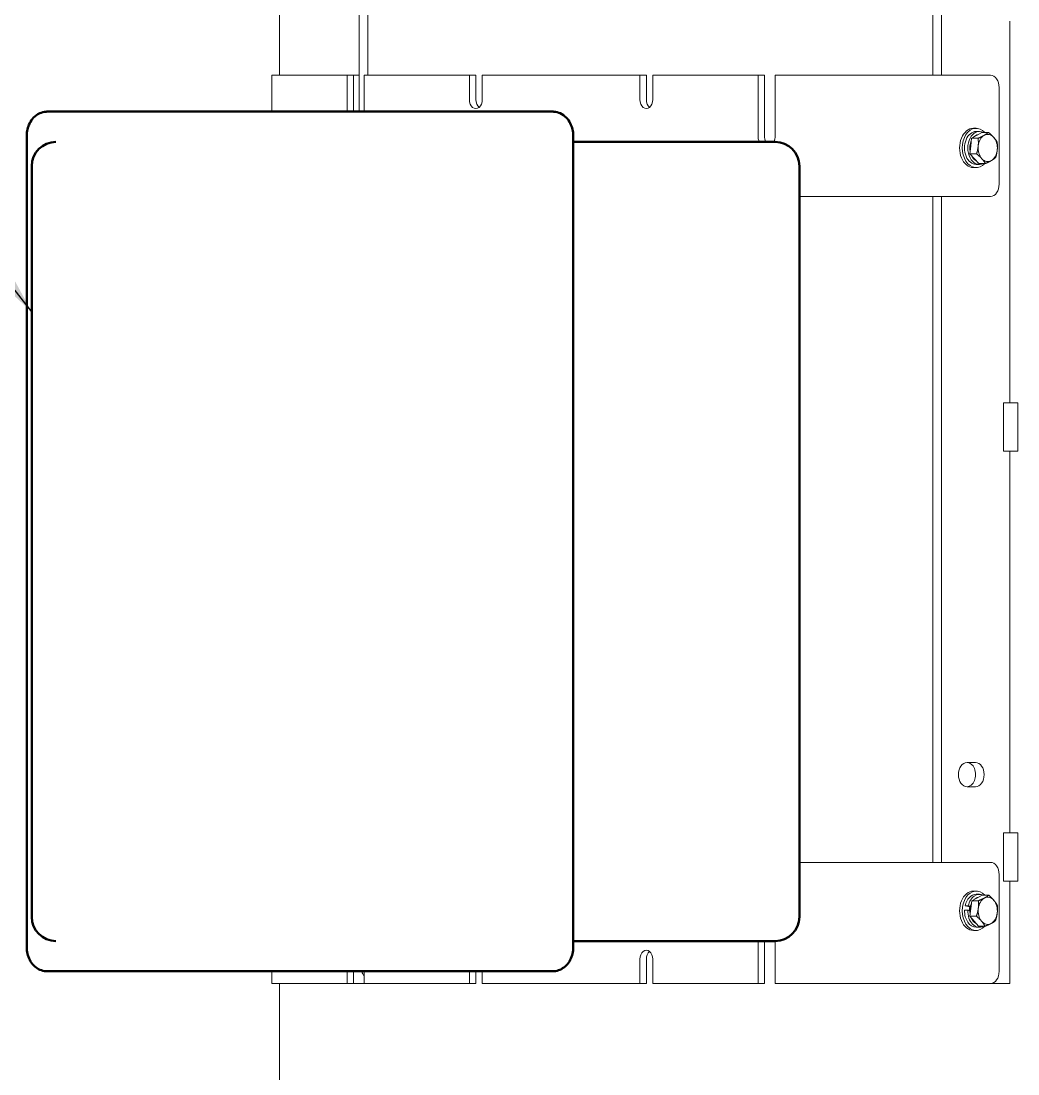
# Model space of a CAD drawing. Header units: inches. Extents: x 20 to 536, y 8 to 344.
# Drawn here: x 224.37 to 244.96, y 99.92 to 121.66 of the extents above; entities that cross this region are included whole.
import ezdxf

# ---------------------------------------------------------------- set-up
doc = ezdxf.new("R2010")
doc.units = ezdxf.units.IN
doc.header["$LTSCALE"] = 16
doc.header["$MEASUREMENT"] = 0
doc.layers.add('Symbol', color=7, linetype='Continuous', lineweight=25)
doc.layers.add('Visible (ANSI)', color=7, linetype='Continuous', lineweight=50)
doc.styles.add('Standard D-E', font='arial.ttf')
doc.dimstyles.new('in [mm] D-E NeptuneBenson$7', dxfattribs={"dimscale": 16, "dimtxt": 0.15, "dimasz": 0.098425, "dimexe": 0.125, "dimexo": 0.063, "dimgap": 0.031496, "dimtad": 0, "dimtih": 1, "dimtoh": 1, "dimdec": 4, "dimrnd": 1e-08, "dimzin": 3, "dimdsep": 46, "dimlunit": 5, "dimtxsty": 'Standard D-E', "dimcen": 0.09, "dimdle": 0.393701, "dimclrd": 256, "dimclre": 256, "dimclrt": 256, "dimadec": 1, "dimazin": 1, "dimtfac": 1, "dimtofl": 0, "dimtmove": 0, "dimatfit": 3, "dimfxl": 1, "dimfrac": 1, "dimtolj": 1, "dimtzin": 4, "dimlwd": -1, "dimlwe": -1, "dimarcsym": 0})

msp = doc.modelspace()

# ---------------------------------------------------------------- linework, layer by layer
at = {"layer": 'Visible (ANSI)', "linetype": 'Continuous', "lineweight": 18}
for p, q in [((229.707141, 120.53516), (229.707141, 123.16016)), ((231.354008, 119.78516), (231.354008, 123.16016)), ((231.530785, 123.16016), (231.530785, 120.53516)), ((243.198047, 120.53516), (243.198047, 123.16016)), ((243.374823, 123.16016), (243.374823, 120.53516)), ((244.789037, 113.77516), (244.789037, 121.65516)), ((229.552806, 120.53516), (229.680947, 120.53516)), ((229.552806, 120.53516), (229.552806, 119.78516)), ((231.104604, 120.53516), (229.680947, 120.53516)), ((231.104604, 119.78516), (231.104604, 120.53516)), ((231.104604, 120.53516), (231.237187, 120.53516)), ((231.237187, 120.53516), (231.354008, 120.53516)), ((231.237187, 120.53516), (231.237187, 119.78516)), ((233.630743, 120.53516), (231.458158, 120.53516)), ((231.458158, 120.53516), (231.458158, 119.78516)), ((233.630743, 120.03516), (233.630743, 120.53516)), ((233.630743, 120.53516), (233.763326, 120.53516)), ((233.763326, 120.53516), (233.763326, 120.03516)), ((237.152135, 120.53516), (233.895908, 120.53516)), ((233.895908, 120.53516), (233.895908, 120.03516)), ((237.152135, 120.03516), (237.152135, 120.53516)), ((237.152135, 120.53516), (237.284718, 120.53516)), ((237.284718, 120.53516), (237.284718, 120.03516)), ((239.589886, 120.53516), (237.4173, 120.53516)), ((237.4173, 120.53516), (237.4173, 120.03516)), ((239.589886, 119.28516), (239.589886, 120.53516)), ((239.589886, 120.53516), (239.722468, 120.53516)), ((239.722468, 120.53516), (239.722468, 119.28516)), ((241.367096, 120.53516), (239.943439, 120.53516)), ((239.943439, 120.53516), (239.943439, 119.28516)), ((241.367096, 120.53516), (241.985815, 120.53516)), ((244.391289, 120.53516), (241.985815, 120.53516)), ((244.568066, 118.28516), (244.568066, 120.28516)), ((244.094305, 119.44116), (244.037736, 119.44116)), ((244.094305, 119.37516), (244.160773, 119.37516)), ((244.103723, 119.295529), (244.210018, 119.356546)), ((244.210018, 119.356546), (244.346421, 119.356546)), ((243.981645, 119.07382), (243.997428, 119.234513)), ((243.997428, 119.234513), (244.103723, 119.295529)), ((243.997428, 119.234513), (244.133831, 119.234513)), ((243.965863, 118.913127), (243.981645, 119.07382)), ((244.056375, 118.813451), (243.965863, 118.913127)), ((243.965863, 118.913127), (244.102265, 118.913127)), ((244.146888, 118.713775), (244.056375, 118.813451)), ((244.094305, 118.69516), (244.160773, 118.69516)), ((244.146888, 118.713775), (244.28329, 118.713775)), ((244.094305, 118.62916), (244.037736, 118.62916)), ((240.443542, 118.03516), (241.367096, 118.03516)), ((241.985815, 118.03516), (241.367096, 118.03516)), ((241.985815, 118.03516), (244.391289, 118.03516)), ((243.198047, 104.28516), (243.198047, 118.03516)), ((243.374823, 118.03516), (243.374823, 104.28516)), ((244.956144, 113.77516), (244.656454, 113.77516)), ((244.656454, 112.77516), (244.656454, 113.77516)), ((244.956144, 112.77516), (244.956144, 113.77516)), ((244.956144, 112.77516), (244.656454, 112.77516)), ((244.789037, 104.89516), (244.789037, 112.77516)), ((243.905153, 106.34766), (244.08193, 106.34766)), ((244.08193, 105.84766), (243.905153, 105.84766)), ((244.956144, 104.89516), (244.656454, 104.89516)), ((244.656454, 103.89516), (244.656454, 104.89516)), ((244.956144, 103.89516), (244.956144, 104.89516)), ((241.367096, 104.28516), (240.443542, 104.28516)), ((241.367096, 104.28516), (241.985815, 104.28516)), ((244.391289, 104.28516), (241.985815, 104.28516)), ((244.568066, 102.03516), (244.568066, 104.03516)), ((244.956144, 103.89516), (244.656454, 103.89516)), ((244.789037, 101.78516), (244.789037, 103.89516)), ((243.982706, 103.333402), (244.002401, 103.493229)), ((244.002401, 103.493229), (244.110122, 103.549021)), ((244.002401, 103.493229), (244.138803, 103.493229)), ((244.094305, 103.69116), (244.037736, 103.69116)), ((244.094305, 103.62516), (244.160773, 103.62516)), ((244.110122, 103.549021), (244.217842, 103.604814)), ((244.217842, 103.604814), (244.354245, 103.604814)), ((243.854026, 103.296669), (243.920494, 103.296669)), ((243.865437, 103.389273), (243.931905, 103.389273)), ((243.865437, 103.389273), (243.969956, 103.363514)), ((243.920494, 103.296669), (243.962078, 103.286421)), ((243.973489, 103.379025), (243.931905, 103.389273)), ((243.963011, 103.173576), (243.982706, 103.333402)), ((243.963011, 103.173576), (244.099414, 103.173576)), ((244.051038, 103.069541), (243.963011, 103.173576)), ((244.139064, 102.965507), (244.051038, 103.069541)), ((244.094305, 102.87916), (244.037736, 102.87916)), ((244.094305, 102.94516), (244.160773, 102.94516)), ((244.139064, 102.965507), (244.275466, 102.965507)), ((239.589886, 101.78516), (239.589886, 102.66016)), ((239.722468, 102.66016), (239.722468, 101.78516)), ((239.943439, 102.66016), (239.943439, 101.78516)), ((237.152135, 101.78516), (237.152135, 102.28516)), ((237.284718, 102.28516), (237.284718, 101.78516)), ((237.4173, 102.28516), (237.4173, 101.78516)), ((229.552806, 102.03516), (229.552806, 101.78516)), ((231.104604, 101.78516), (231.104604, 102.03516)), ((231.237187, 102.03516), (231.237187, 101.78516)), ((231.458158, 102.03516), (231.458158, 101.78516)), ((233.630743, 101.78516), (233.630743, 102.03516)), ((233.763326, 102.03516), (233.763326, 101.78516)), ((233.895908, 102.03516), (233.895908, 101.78516)), ((229.680947, 101.78516), (229.552806, 101.78516)), ((229.680947, 101.78516), (231.104604, 101.78516)), ((229.707141, 75.28516), (229.707141, 101.78516)), ((231.237187, 101.78516), (231.104604, 101.78516)), ((231.458158, 101.78516), (231.237187, 101.78516)), ((231.458158, 101.78516), (233.630743, 101.78516)), ((233.763326, 101.78516), (233.630743, 101.78516)), ((233.895908, 101.78516), (237.152135, 101.78516)), ((237.284718, 101.78516), (237.152135, 101.78516)), ((237.4173, 101.78516), (239.589886, 101.78516)), ((239.722468, 101.78516), (239.589886, 101.78516)), ((239.943439, 101.78516), (241.367096, 101.78516)), ((241.985815, 101.78516), (241.367096, 101.78516)), ((241.985815, 101.78516), (244.391289, 101.78516)), ((244.391289, 101.78516), (244.789037, 101.78516))]:
    msp.add_line(p, q, dxfattribs=at)
at = {"layer": 'Visible (ANSI)'}
for p, q in [((235.170571, 119.78516), (224.917522, 119.78516)), ((235.347347, 119.78516), (235.170571, 119.78516)), ((224.490746, 102.53516), (224.490746, 119.28516)), ((235.774124, 102.53516), (235.774124, 119.28516)), ((239.943542, 119.16016), (235.774124, 119.16016)), ((224.594299, 118.66016), (224.594299, 103.16016)), ((240.443542, 103.16016), (240.443542, 118.66016)), ((235.774124, 102.66016), (239.943542, 102.66016)), ((224.917522, 102.03516), (235.170571, 102.03516)), ((235.170571, 102.03516), (235.347347, 102.03516))]:
    msp.add_line(p, q, dxfattribs=at)
for centre, start, end in [((225.094299, 118.66016), 90, 180), ((239.943542, 118.66016), 0, 90), ((225.094299, 103.16016), 180, 270), ((239.943542, 103.16016), 270, 0)]:
    msp.add_arc(centre, 0.5, start, end, dxfattribs=at)
at = {"layer": 'Visible (ANSI)', "linetype": 'Continuous', "lineweight": 18}
for centre, major_axis, start_param, end_param in [((244.391289, 120.28516), (0, 0.25), 4.71238898, 6.283185307), ((233.763326, 120.03516), (0, -0.1875), 4.71238898, 7.853981634), ((233.895908, 120.03516), (0, -0.1875), 4.71238898, 5.759586532), ((237.284718, 120.03516), (0, -0.1875), 4.71238898, 7.853981634), ((237.4173, 120.03516), (0, -0.1875), 4.71238898, 5.759586532), ((244.037736, 119.03516), (0, 0.406), 0, 3.141592654), ((244.094305, 119.03516), (0, 0.406), 5.625795215, 10.082168053), ((244.094305, 119.03516), (0, 0.34), 0, 3.141592654), ((244.160773, 119.03516), (0, -0.34), 2.809159971, 6.615617989), ((239.766662, 119.28516), (0, 0.25), 1.570796327, 2.094395102), ((239.899245, 119.28516), (0, -0.25), 4.71238898, 5.235987756), ((239.766662, 119.28516), (0, -0.25), 1.047197551, 1.570796327), ((244.160773, 119.03516), (0, 0.281), 1.009786665, 1.855773976), ((244.160773, 119.03516), (0, 0.281), 0.126143383, 0.645022155), ((244.332602, 119.03516), (0, 0.281), 0.385582769, 1.43278032), ((244.332602, 119.03516), (0, 0.281), 5.621570525, 6.668768076), ((244.332602, 119.03516), (0, 0.281), 4.574372974, 5.621570525), ((244.332602, 119.03516), (0, -0.281), 4.574372974, 5.621570525), ((244.332602, 119.03516), (0, -0.281), 0.385582769, 1.43278032), ((244.160773, 119.03516), (0, -0.281), 5.289379869, 5.953761182), ((244.332602, 119.03516), (0, -0.281), 5.621570525, 6.668768076), ((244.391289, 118.28516), (0, -0.25), 0, 1.570796327), ((243.905153, 106.09766), (0, -0.25), 3.141592654, 6.283185307), ((243.905153, 106.09766), (0, -0.25), 0, 3.141592654), ((244.08193, 106.09766), (0, 0.25), 3.141592654, 6.283185307), ((244.391289, 104.03516), (0, 0.25), 4.71238898, 6.283185307), ((244.094305, 103.28516), (0, 0.406), 5.618844834, 10.089118434), ((244.037736, 103.28516), (0, 0.406), 0, 3.141592654), ((244.094305, 103.28516), (0, 0.34), 0, 1.259582506), ((244.160773, 103.28516), (0, 0.34), 5.935479701, 7.542767813), ((244.160773, 103.28516), (0, 0.281), 0.103040033, 0.599088636), ((244.332602, 103.28516), (0, 0.281), 0.351064335, 1.398261886), ((244.332602, 103.28516), (0, 0.281), 5.587052091, 6.634249642), ((244.332602, 103.28516), (0, 0.281), 4.539854539, 5.587052091), ((244.094305, 103.28516), (0, -0.34), 4.678533919, 6.283185307), ((244.160773, 103.28516), (0, -0.34), 4.678533919, 6.630890914), ((244.094305, 103.28516), (0, -0.203), 4.306207403, 4.69247645), ((244.160773, 103.28516), (0, 0.281), 0.976426852, 1.820096919), ((244.332602, 103.28516), (0, -0.281), 4.539854539, 5.587052091), ((244.160773, 103.28516), (0, -0.281), 5.247607745, 5.926496436), ((244.332602, 103.28516), (0, -0.281), 5.587052091, 6.634249642), ((244.332602, 103.28516), (0, -0.281), 0.351064335, 1.398261886), ((237.284718, 102.28516), (0, 0.1875), 4.71238898, 7.853981634), ((237.4173, 102.28516), (0, -0.1875), 3.665191429, 4.71238898), ((231.707562, 102.28516), (0, -0.5), 5.235987756, 5.500169152), ((244.391289, 102.03516), (0, -0.25), 0, 1.570796327)]:
    msp.add_ellipse(centre, major_axis=major_axis, ratio=0.707106781, start_param=start_param, end_param=end_param, dxfattribs=at)
at = {"layer": 'Visible (ANSI)'}
for points, knots in [([(224.490746, 119.28516), (224.490746, 119.329852), (224.495672, 119.374549), (224.515819, 119.46224), (224.531029, 119.505264), (224.573243, 119.587433), (224.60029, 119.626671), (224.668627, 119.696887), (224.710196, 119.727888), (224.798662, 119.768539), (224.843449, 119.780651), (224.898751, 119.784807), (224.908137, 119.78516), (224.917522, 119.78516)], [3.141592654, 3.141592654, 3.141592654, 3.141592654, 3.455751919, 3.455751919, 3.769911184, 3.769911184, 4.08407045, 4.08407045, 4.398229715, 4.398229715, 4.659294404, 4.659294404, 4.71238898, 4.71238898, 4.71238898, 4.71238898]), ([(235.774124, 119.28516), (235.774124, 119.329852), (235.769198, 119.374549), (235.74905, 119.46224), (235.733841, 119.505264), (235.691627, 119.587433), (235.664579, 119.626671), (235.596242, 119.696887), (235.554674, 119.727888), (235.466208, 119.768539), (235.421421, 119.780651), (235.366119, 119.784807), (235.356733, 119.78516), (235.347347, 119.78516)], [0, 0, 0, 0, 0.314159265, 0.314159265, 0.628318531, 0.628318531, 0.942477796, 0.942477796, 1.256637061, 1.256637061, 1.517701751, 1.517701751, 1.570796327, 1.570796327, 1.570796327, 1.570796327]), ([(224.917522, 102.03516), (224.875359, 102.03516), (224.833298, 102.042471), (224.753476, 102.069918), (224.71614, 102.090562), (224.646306, 102.143274), (224.615244, 102.176481), (224.562257, 102.250604), (224.541208, 102.292007), (224.510028, 102.3774), (224.499894, 102.421449), (224.492072, 102.488921), (224.490746, 102.512041), (224.490746, 102.53516)], [1.570796327, 1.570796327, 1.570796327, 1.570796327, 1.809310244, 1.809310244, 2.061069772, 2.061069772, 2.350754533, 2.350754533, 2.664913799, 2.664913799, 2.979073064, 2.979073064, 3.141592654, 3.141592654, 3.141592654, 3.141592654]), ([(235.347347, 102.03516), (235.389511, 102.03516), (235.431572, 102.042471), (235.511394, 102.069918), (235.54873, 102.090562), (235.618563, 102.143274), (235.649626, 102.176481), (235.702613, 102.250604), (235.723661, 102.292007), (235.754842, 102.3774), (235.764976, 102.421449), (235.772798, 102.488921), (235.774124, 102.512041), (235.774124, 102.53516)], [4.71238898, 4.71238898, 4.71238898, 4.71238898, 4.950902898, 4.950902898, 5.202662426, 5.202662426, 5.492347187, 5.492347187, 5.806506452, 5.806506452, 6.120665718, 6.120665718, 6.283185307, 6.283185307, 6.283185307, 6.283185307])]:
    msp.add_open_spline(points, degree=3, knots=knots, dxfattribs=at)
at = {"layer": 'Visible (ANSI)', "linetype": 'Continuous', "lineweight": 18}
for points in [[(244.257873, 119.295529), (244.307204, 119.323847), (244.346421, 119.356546)], [(244.346421, 119.356546), (244.412673, 119.30313), (244.45468, 119.25687)], [(244.133831, 119.234513), (244.208541, 119.267211), (244.257873, 119.295529)], [(244.135795, 119.07382), (244.143119, 119.148398), (244.133831, 119.234513)], [(244.45468, 119.25687), (244.496687, 119.21061), (244.527446, 119.157194)], [(244.527446, 119.157194), (244.536735, 119.071079), (244.52941, 118.996501)], [(244.102265, 118.913127), (244.12847, 118.999242), (244.135795, 119.07382)], [(244.210525, 118.813451), (244.168518, 118.859711), (244.102265, 118.913127)], [(244.52941, 118.996501), (244.522085, 118.921923), (244.49588, 118.835808)], [(244.28329, 118.713775), (244.252531, 118.767191), (244.210525, 118.813451)], [(244.407332, 118.774792), (244.358, 118.746474), (244.28329, 118.713775)], [(244.49588, 118.835808), (244.456664, 118.80311), (244.407332, 118.774792)], [(244.136855, 103.333402), (244.145996, 103.407578), (244.138803, 103.493229)], [(244.138803, 103.493229), (244.214278, 103.523128), (244.264271, 103.549021)], [(244.264271, 103.549021), (244.314264, 103.574915), (244.354245, 103.604814)], [(244.354245, 103.604814), (244.419165, 103.549062), (244.460018, 103.500779)], [(244.460018, 103.500779), (244.500871, 103.452497), (244.530297, 103.396745)], [(244.099414, 103.173576), (244.127715, 103.259227), (244.136855, 103.333402)], [(244.530297, 103.396745), (244.53749, 103.311094), (244.528349, 103.236918)], [(244.205187, 103.069541), (244.164334, 103.117824), (244.099414, 103.173576)], [(244.275466, 102.965507), (244.24604, 103.021259), (244.205187, 103.069541)], [(244.490908, 103.077092), (244.450927, 103.047193), (244.400934, 103.021299)], [(244.528349, 103.236918), (244.519209, 103.162743), (244.490908, 103.077092)], [(244.400934, 103.021299), (244.35094, 102.995406), (244.275466, 102.965507)]]:
    msp.add_rational_spline(points, [1, 1.0379548493, 1], degree=2, dxfattribs=at)

# ---------------------------------------------------------------- leaders
at = {"layer": 'Symbol', "annotation_type": 0, "has_hookline": 1, "hookline_direction": 1, "text_width": 24.473125}
msp.add_leader([(224.594299, 115.650304), (218.602801, 123.338844), (217.027998, 123.338844)], dimstyle='in [mm] D-E NeptuneBenson$7', override={"dimtad": 0}, dxfattribs=at)

doc.saveas('drawing.dxf')
